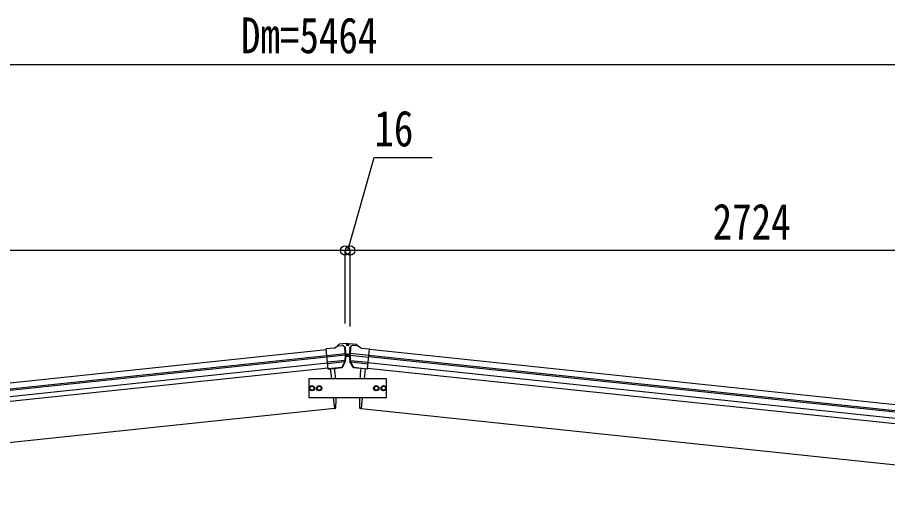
# Model space of a CAD drawing. Units: millimetres, scale not verified. Extents: x -14718 to 14718, y -10395 to 10395.
# Drawn here: x -9090 to -6284, y -3138 to -1613 of the extents above; entities that cross this region are included whole.
import ezdxf
from ezdxf.enums import TextEntityAlignment as Align

# ---------------------------------------------------------------- set-up
doc = ezdxf.new("R2010")
doc.units = ezdxf.units.MM
doc.header["$LTSCALE"] = 50
for name, color, linetype in [('0-4_YKK_13', 4, 'Continuous'), ('0-5_YKK_A1', 4, 'Continuous'), ('0-6_YKK_D', 6, 'Continuous')]:
    doc.layers.add(name, color=color, linetype=linetype)
doc.styles.add('ＭＳ ゴシック', font='')
doc.styles.get('ＭＳ ゴシック').set_extended_font_data('MS Gothic')

msp = doc.modelspace()

# ---------------------------------------------------------------- linework, layer by layer
at = {"layer": '0-4_YKK_13'}
for p, q in [((-8028.36, -2663.22), (-8052.5, -2665.33)), ((-8028.36, -2663.22), (-8020.36, -2663.22)), ((-8020.36, -2663.22), (-7996.22, -2665.33)), ((-7992.86, -2671.15), (-7996.22, -2665.33)), ((-8067.84, -2678.55), (-8094.36, -2681.34)), ((-8087.58, -2745.89), (-8094.36, -2681.34)), ((-8041.52, -2669.75), (-8041.53, -2669.75)), ((-8037.86, -2670.84), (-8037.86, -2670.84)), ((-8037.86, -2670.84), (-8033.54, -2674.34)), ((-8033.54, -2674.34), (-8032.68, -2675.04)), ((-8031.29, -2678.73), (-8031.6, -2676.88)), ((-8023.1, -2667.94), (-8022.26, -2667.94)), ((-8017.42, -2678.73), (-8017.12, -2676.88)), ((-8015.18, -2674.34), (-8016.04, -2675.04)), ((-8010.86, -2670.84), (-8015.18, -2674.34)), ((-8010.86, -2670.84), (-8010.85, -2670.84)), ((-8007.19, -2669.75), (-8007.19, -2669.75)), ((-7992.86, -2671.39), (-7992.86, -2671.15)), ((-7980.87, -2678.55), (-7954.35, -2681.34)), ((-7961.14, -2745.89), (-7954.35, -2681.34)), ((-8092.21, -2701.87), (-8032.47, -2695.59)), ((-8031.99, -2701.46), (-8091.59, -2707.72)), ((-8032.83, -2718.21), (-8089.86, -2724.21)), ((-8042.77, -2739.45), (-8033.33, -2721.15)), ((-8041.72, -2739.88), (-8031.6, -2721.62)), ((-8030.38, -2704.72), (-8018.34, -2704.72)), ((-8023.1, -2700.64), (-8022.26, -2700.64)), ((-8006.99, -2739.88), (-8017.12, -2721.62)), ((-8016.73, -2701.46), (-7957.12, -2707.72)), ((-7956.51, -2701.87), (-8016.25, -2695.59)), ((-8015.89, -2718.21), (-7958.86, -2724.21)), ((-8005.94, -2739.45), (-8015.39, -2721.15)), ((-8034.21, -2722.88), (-8089.39, -2728.67)), ((-8044.23, -2741.11), (-8087.6, -2745.67)), ((-8087.58, -2745.89), (-8077.63, -2744.85)), ((-8080.7, -2745.17), (-8077.27, -2777.75)), ((-8077.63, -2744.85), (-8077.36, -2744.91)), ((-8077.36, -2744.91), (-8052.03, -2742.25)), ((-8052.03, -2742.25), (-8051.78, -2742.13)), ((-8051.78, -2742.13), (-8044.09, -2741.32)), ((-8014.5, -2722.88), (-7959.33, -2728.67)), ((-7996.94, -2742.13), (-8004.63, -2741.32)), ((-8004.49, -2741.11), (-7961.11, -2745.67)), ((-7996.69, -2742.25), (-7996.94, -2742.13)), ((-7971.35, -2744.91), (-7996.69, -2742.25)), ((-7968.02, -2745.17), (-7971.44, -2777.75)), ((-7971.08, -2744.85), (-7971.35, -2744.91)), ((-7961.14, -2745.89), (-7971.08, -2744.85)), ((-8070.97, -2837.75), (-8067.2, -2873.56)), ((-7977.75, -2837.75), (-7981.51, -2873.56)), ((-8067.2, -2873.56), (-8065.15, -2873.27)), ((-7981.51, -2873.56), (-7983.57, -2873.27))]:
    msp.add_line(p, q, dxfattribs=at)
for points in [[(-8055.86, -2671.39), (-8055.86, -2671.15), (-8052.5, -2665.33)], [(-8023.94, -2666.26), (-8023.94, -2665.42), (-8024.78, -2665.42), (-8024.78, -2666.26)], [(-8067.84, -2678.55), (-8056.24, -2671.58), (-8056.24, -2671.58)], [(-8055.01, -2671.17), (-8055.01, -2671.17), (-8041.53, -2669.75)], [(-8025.62, -2667.1), (-8026.46, -2667.1), (-8026.46, -2667.94), (-8025.62, -2667.94)], [(-8024.78, -2668.78), (-8024.78, -2669.62), (-8023.94, -2669.62), (-8023.94, -2668.78)], [(-8022.26, -2667.94), (-8022.26, -2667.1), (-8023.1, -2667.1)], [(-7993.7, -2671.17), (-7993.7, -2671.17), (-8007.19, -2669.75)], [(-7980.87, -2678.55), (-7992.47, -2671.58), (-7992.47, -2671.58)], [(-8025.62, -2699.8), (-8026.46, -2699.8), (-8026.46, -2700.64), (-8025.62, -2700.64)], [(-8023.94, -2698.96), (-8023.94, -2698.12), (-8024.78, -2698.12), (-8024.78, -2698.96)], [(-8024.78, -2701.48), (-8024.78, -2702.32), (-8023.94, -2702.32), (-8023.94, -2701.48)], [(-8022.26, -2700.64), (-8022.26, -2699.8), (-8023.1, -2699.8)]]:
    msp.add_lwpolyline(points, dxfattribs=at)
for points in [[(-7899.36, -2837.75), (-7899.36, -2777.75), (-8149.36, -2777.75), (-8149.36, -2837.75)], [(-8147.36, -2807.75), (-8143.61, -2801.25), (-8136.11, -2801.25), (-8132.35, -2807.75), (-8136.11, -2814.25), (-8143.61, -2814.25)], [(-8123.86, -2807.75), (-8120.11, -2801.25), (-8112.61, -2801.25), (-8108.85, -2807.75), (-8112.61, -2814.25), (-8120.11, -2814.25)], [(-7924.85, -2807.75), (-7928.61, -2801.25), (-7936.11, -2801.25), (-7939.86, -2807.75), (-7936.11, -2814.25), (-7928.61, -2814.25)], [(-7901.35, -2807.75), (-7905.11, -2801.25), (-7912.61, -2801.25), (-7916.36, -2807.75), (-7912.61, -2814.25), (-7905.11, -2814.25)]]:
    msp.add_lwpolyline(points, close=True, dxfattribs=at)
for centre, radius in [((-8024.36, -2667.52), 3.5), ((-8024.36, -2700.22), 3.5), ((-8139.86, -2807.75), 8.5), ((-8139.86, -2807.75), 7.7), ((-8139.86, -2807.75), 6.5), ((-8116.36, -2807.75), 8.5), ((-8116.36, -2807.75), 7.7), ((-8116.36, -2807.75), 6.5), ((-7932.36, -2807.75), 8.5), ((-7932.36, -2807.75), 7.7), ((-7932.36, -2807.75), 6.5), ((-7908.86, -2807.75), 8.5), ((-7908.86, -2807.75), 7.7), ((-7908.86, -2807.75), 6.5)]:
    msp.add_circle(centre, radius, dxfattribs=at)
for centre, radius, start, end in [((-8054.7, -2674.16), 3, 96.02369, 120.97631), ((-8041.01, -2674.73), 5, 51.04426, 95.95574), ((-8224.85, -2700.38), 192.44, 1.4271, 6.57578), ((-8232.18, -2699.85), 202, 354.13916, 6), ((-8025.62, -2666.26), 0.84, 270, 0), ((-8025.62, -2668.78), 0.84, 0, 90), ((-8023.1, -2666.26), 0.84, 180, 270), ((-8023.1, -2668.78), 0.84, 90, 180), ((-7816.53, -2699.85), 202, 174, 185.86084), ((-7823.87, -2700.38), 192.44, 173.42422, 178.5729), ((-8007.71, -2674.73), 5, 84.04426, 128.95574), ((-7994.02, -2674.16), 3, 59.02369, 83.97631), ((-8035.99, -2719.78), 3, 332.69111, 354.20009), ((-8232.18, -2699.85), 200.2, 354.20009, 359.53883), ((-7987.2, -2693.48), 45.32, 182.67122, 185.64518), ((-8031.8, -2702.8), 1.35, 95.1605, 97.91927), ((-8029.2, -2701.24), 2.74, 179.02151, 184.43412), ((-8034.23, -2720.17), 3, 331, 354.13916), ((-8025.62, -2698.96), 0.84, 270, 0), ((-8025.62, -2701.48), 0.84, 0, 90), ((-8023.1, -2698.96), 0.84, 180, 270), ((-8023.1, -2701.48), 0.84, 90, 180), ((-8014.49, -2720.17), 3, 185.86084, 209), ((-8019.52, -2701.24), 2.74, 355.56588, 0.97849), ((-8016.91, -2702.8), 1.35, 82.08073, 84.8395), ((-7816.53, -2699.85), 200.2, 180.46117, 185.79991), ((-8061.52, -2693.48), 45.32, 354.35482, 357.32878), ((-8012.73, -2719.78), 3, 185.79991, 207.30889), ((-8962.8, -2833.34), 900.99, 3.53738, 5.70688), ((-8044.34, -2738.43), 2.99, 285.2717, 331.00739), ((-8004.38, -2738.43), 2.99, 208.99261, 254.7283), ((-7085.92, -2833.34), 900.99, 174.29312, 176.46262), ((-8962.8, -2833.34), 900.99, 357.6414, 359.71961), ((-7085.92, -2833.34), 900.99, 180.28039, 182.3586), ((-8065.57, -2870.3), 3, 278, 357.63919), ((-7983.15, -2870.3), 3, 182.36081, 262)]:
    msp.add_arc(centre, radius, start, end, dxfattribs=at)
for centre, major_axis, ratio, start_param, end_param in [((-8033.55, -2678.34), (-0.87, 5.91), 0.020485, 0.671432, 1.5691306), ((-8038.95, -2673.82), (5.88, -1.31), 0.24881, 0.460585, 0.4641038), ((-8034.57, -2677.37), (-2.34, 1.9), 0.995767, 3.9859716, 4.712389), ((-8014.15, -2677.37), (2.34, 1.9), 0.995767, 1.5707963, 2.2972137), ((-8009.77, -2673.82), (-5.88, -1.31), 0.24881, 5.8190815, 5.8226003), ((-8015.16, -2678.34), (0.87, 5.91), 0.020485, 4.7140547, 5.6117533), ((-8229.88, -2721.8), (-20.92, 199.05), 0.994373, 4.7113789, 4.7277536), ((-7818.84, -2721.8), (20.92, 199.05), 0.994373, 1.5554317, 1.5718064), ((-8044.54, -2738.13), (-0.11, 3), 0.642905, 3.2459383, 4.203928), ((-8044.41, -2738.33), (1.66, -2.51), 0.997631, 5.8041905, 5.8929484), ((-8044.48, -2738.23), (3.53, -2.11), 0.650902, 5.2561448, 5.3289554), ((-8042.11, -2737.88), (1.08, 3.13), 0.040856, 2.1135035, 2.1416249), ((-8006.61, -2737.88), (-1.08, 3.13), 0.040856, 4.1415604, 4.1696818), ((-8004.18, -2738.13), (0.11, 3), 0.642905, 2.0792573, 3.037247), ((-8004.24, -2738.23), (-3.53, -2.11), 0.650902, 0.9542299, 1.0270405), ((-8004.31, -2738.33), (-1.66, -2.51), 0.997631, 0.3902369, 0.4789948)]:
    msp.add_ellipse(centre, major_axis=major_axis, ratio=ratio, start_param=start_param, end_param=end_param, dxfattribs=at)
at = {"layer": '0-5_YKK_A1'}
for p, q in [((-10695.9, -2956.79), (-8094.16, -2683.33)), ((-5352.81, -2956.79), (-7954.56, -2683.33)), ((-10693.92, -2975.68), (-8092.17, -2702.23)), ((-10693.49, -2979.86), (-8091.73, -2706.4)), ((-5355.23, -2979.86), (-7956.99, -2706.4)), ((-5354.8, -2975.68), (-7956.55, -2702.23)), ((-10691.39, -2999.72), (-8089.64, -2726.26)), ((-8087.88, -2743), (-10689.63, -3016.46)), ((-8080.7, -2745.17), (-8077.27, -2777.75)), ((-7968.02, -2745.17), (-7971.44, -2777.75)), ((-7960.83, -2743), (-5359.08, -3016.46)), ((-5357.32, -2999.72), (-7959.07, -2726.26))]:
    msp.add_line(p, q, dxfattribs=at)
for points in [[(-8070.97, -2837.75), (-8067.2, -2873.55), (-10578.44, -3137.5)], [(-7977.75, -2837.75), (-7981.51, -2873.55), (-5470.28, -3137.5)]]:
    msp.add_lwpolyline(points, dxfattribs=at)
at = {"layer": '0-6_YKK_D'}
for p, q in [((-10581.31, -1764.22), (-5467.4, -1764.22)), ((-8032.63, -2364.22), (-10756.31, -2364.22)), ((-8032.63, -2598.76), (-8032.63, -2363.22)), ((-8032.63, -2598.76), (-8032.63, -2363.22)), ((-8016.45, -2364.22), (-8032.63, -2364.22)), ((-8016.45, -2608.92), (-8016.45, -2363.22)), ((-8016.45, -2608.92), (-8016.45, -2363.22)), ((-5292.4, -2364.22), (-8016.45, -2364.22))]:
    msp.add_line(p, q, dxfattribs=at)
msp.add_lwpolyline([(-8024.54, -2364.22), (-7939.46, -2064.22), (-7752.66, -2064.22)], dxfattribs=at)
for centre in [(-8032.63, -2364.22), (-8032.63, -2364.22), (-8016.45, -2364.22), (-8016.45, -2364.22)]:
    msp.add_circle(centre, 14.88, dxfattribs=at)

# ---------------------------------------------------------------- texts
at = {"layer": '0-6_YKK_D', "style": 'ＭＳ ゴシック', "width": 0.8}
for s, p in [('Dm=5464', (-8368.76, -1763.22)), ('16', (-7938.46, -2063.22)), ('2724', (-6847.63, -2363.22))]:
    msp.add_text(s, height=115.5, dxfattribs=at).set_placement(p, align=Align.BOTTOM_LEFT)

doc.saveas('drawing.dxf')
